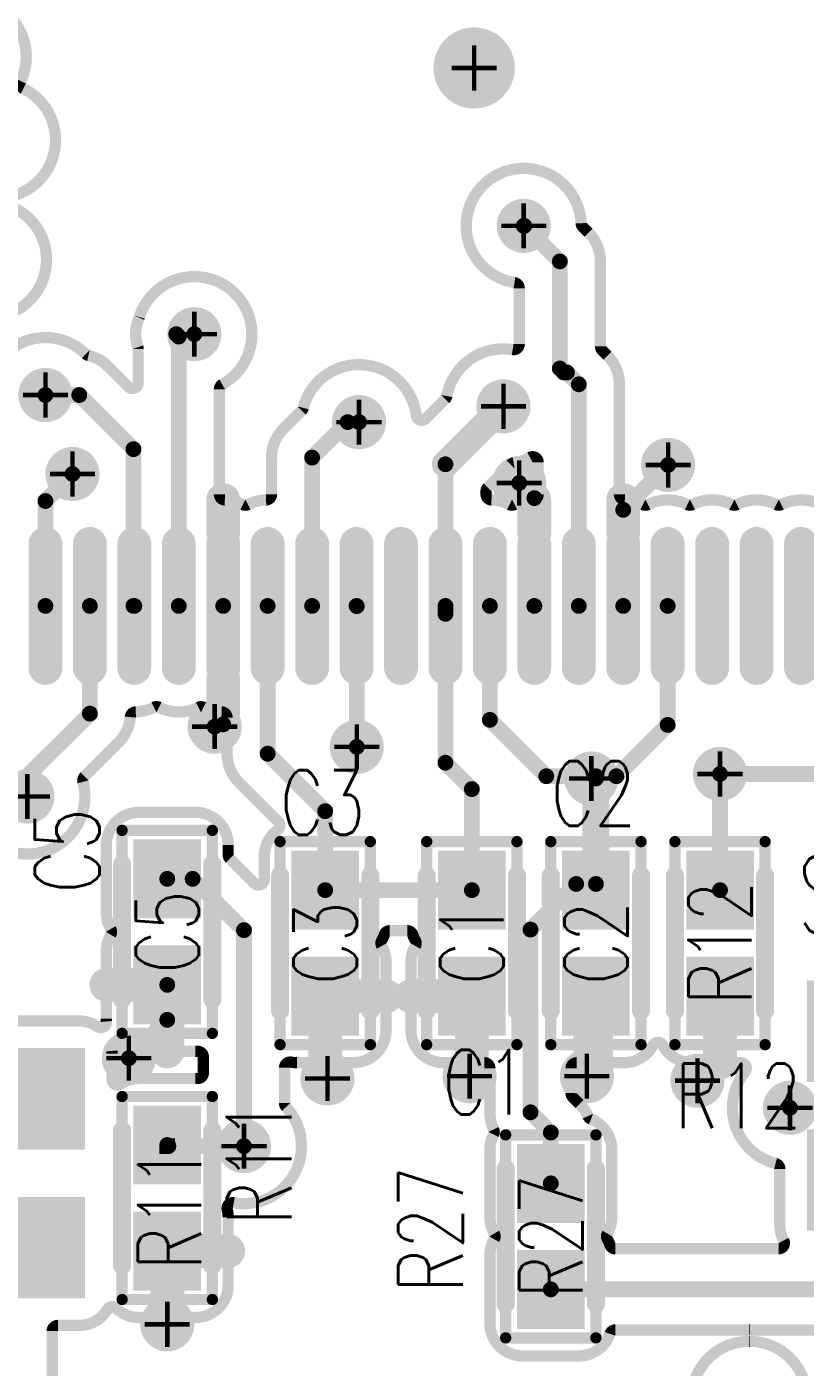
# Model space of a CAD drawing. Extents: x -0.08 to 4.16, y -0.29 to 1.7.
# Drawn here: x 1.577 to 1.922, y 0.274 to 0.868 of the extents above; entities that cross this region are included whole.
import ezdxf
from ezdxf.enums import TextEntityAlignment as Align

# ---------------------------------------------------------------- set-up
doc = ezdxf.new("R2010")
doc.units = 0
doc.header["$MEASUREMENT"] = 0
for name, pattern in [('SIG_0', [2, 1, 1]), ('SIG_1', [2, 1, 1]), ('SIG_11', [2, 1, 1]), ('SIG_2', [2, 1, 1]), ('SIG_21', [2, 1, 1]), ('SIG_22', [2, 1, 1]), ('SIG_23', [2, 1, 1]), ('SIG_90', [2, 1, 1]), ('SIG_95', [2, 1, 1])]:
    doc.linetypes.add(name, pattern=pattern)
doc.layers.get('0').update_dxf_attribs({"linetype": 'CONTINUOUS'})
for name, color, linetype in [('DRIL_NPLTE_THRU_01', 34, 'CONTINUOUS'), ('DRIL_NPLTE_THRU_02', 136, 'CONTINUOUS'), ('DRIL_NPLTE_THRU_03', 136, 'CONTINUOUS'), ('DRIL_NPLTE_THRU_04', 146, 'CONTINUOUS'), ('DRIL_NPLTE_THRU_05', 106, 'CONTINUOUS'), ('DRIL_NPLTE_THRU_06', 253, 'CONTINUOUS'), ('DRIL_PLTE_THRU_01', 34, 'CONTINUOUS'), ('DRIL_PLTE_THRU_02', 136, 'CONTINUOUS'), ('DRIL_PLTE_THRU_03', 136, 'CONTINUOUS'), ('DRIL_PLTE_THRU_04', 146, 'CONTINUOUS'), ('DRIL_PLTE_THRU_05', 106, 'CONTINUOUS'), ('DRIL_PLTE_THRU_06', 253, 'CONTINUOUS'), ('DRIL_SYMBOL', 130, 'CONTINUOUS'), ('PADS_BOT', 255, 'CONTINUOUS'), ('PADS_INNER', 43, 'CONTINUOUS'), ('PADS_TOP', 43, 'CONTINUOUS'), ('PADS_XR_121', 2, 'CONTINUOUS'), ('PADS_XR_123', 2, 'CONTINUOUS'), ('PART_NAME_126', 16, 'CONTINUOUS'), ('PART_NAME_127', 1, 'CONTINUOUS'), ('PART_TOP_2DLINE_126', 16, 'CONTINUOUS'), ('PART_TOP_2DLINE_127', 1, 'CONTINUOUS'), ('POUR_OUTLINE_01', 34, 'CONTINUOUS'), ('POUR_PADTHERM_01', 34, 'CONTINUOUS'), ('POUR_VIATHERM_01', 34, 'CONTINUOUS'), ('POUR_VOID_01', 34, 'CONTINUOUS'), ('TRACE_01', 34, 'CONTINUOUS'), ('VIAPTS', 2, 'CONTINUOUS')]:
    doc.layers.add(name, color=color, linetype=linetype)
doc.styles.add('W0$004', font='simplex', dxfattribs={"width": 0.75})
doc.styles.add('W0$005', font='simplex', dxfattribs={"width": 0.75})

# ---------------------------------------------------------------- blocks, each defined once
blk = doc.blocks.new('POUR_VOID_2034')
at = {"layer": 'POUR_VOID_01', "const_width": 0.005}
blk.add_lwpolyline([(15.95014, 5.7805, -365.175826), (15.94986, 5.7805, 0.013976), (15.95, 5.7805, 0.013976)], format="xyb", close=True, dxfattribs=at)
blk = doc.blocks.new('POUR_OUTLINE_2033')
at = {"layer": 'POUR_OUTLINE_01', "const_width": 0.005}
blk.add_lwpolyline([(16.295, 5.68074), (16.295, 5.70976, 0.198912), (16.29427, 5.71153), (16.26953, 5.73627, 0.198912), (16.26776, 5.737), (16.04475, 5.737, -0.198912), (16.03202, 5.74227), (15.99527, 5.77902, -0.086315), (15.99172, 5.78407, 0.29021), (15.98946, 5.7855), (15.95015, 5.7855, 0.015347), (15.95, 5.7855, 0.015347), (15.94985, 5.7855), (15.89059, 5.7855, 0.320694), (15.88822, 5.78381, -0.320694), (15.8745, 5.774), (15.8495, 5.774, -0.414214), (15.835, 5.7885), (15.835, 5.8185, -0.131651), (15.83694, 5.82575, 0.267944), (15.83694, 5.82825, -0.131651), (15.835, 5.8355), (15.835, 5.8655, -0.12046), (15.83664, 5.87219, 0.232954), (15.83668, 5.8744, -0.109422), (15.835, 5.882), (15.835, 5.9015, 0.414214), (15.8325, 5.904), (15.8145, 5.904, -0.414214), (15.8, 5.9185), (15.8, 5.9485, -0.131651), (15.80194, 5.95575, 0.267944), (15.80194, 5.95825, -0.04857), (15.80078, 5.96081, 0.320694), (15.79841, 5.9625), (15.79059, 5.9625, 0.320694), (15.78822, 5.96081, -0.04857), (15.78706, 5.95825, 0.267944), (15.78706, 5.95575, -0.131651), (15.789, 5.9485), (15.789, 5.9185, -0.414214), (15.7745, 5.904), (15.7495, 5.904, -0.044375), (15.74694, 5.90423, 0.467175), (15.744, 5.90177), (15.744, 5.88607, 0.189554), (15.74467, 5.88437, -0.720851), (15.72148, 5.8419, 0.540822), (15.7186, 5.83886, -0.058588), (15.719, 5.8355), (15.719, 5.8055, -0.414214), (15.7045, 5.791), (15.6795, 5.791, -0.195763), (15.66937, 5.79512, 0.485885), (15.66547, 5.79461, -0.264925), (15.653, 5.7875), (15.6435, 5.7875, 0.414214), (15.641, 5.785), (15.641, 5.74907, 0.189554), (15.64167, 5.74737, -0.430121), (15.63934, 5.71042, 0.701251), (15.64094, 5.706), (16.25625, 5.706, -0.198912), (16.26898, 5.70073), (16.29073, 5.67897, 0.668179)], format="xyb", close=True, dxfattribs=at)
blk.add_blockref('POUR_VOID_2034', (0, 0))
blk = doc.blocks.new('POUR_OUTLINE_2031')
at = {"layer": 'POUR_OUTLINE_01', "const_width": 0.005}
blk.add_lwpolyline([(16.09256, 6.39803, 0.23637), (16.09256, 6.40027, -0.11082), (16.0905, 6.40856, 0.407568), (16.08801, 6.411), (16.071, 6.411, -0.198912), (16.05827, 6.41627), (16.02127, 6.45327, -0.198912), (16.016, 6.466), (16.016, 6.55093, 0.681291), (16.01167, 6.55263, -0.674773), (15.9675, 6.56954, 0.408989), (15.965, 6.572), (15.83235, 6.572, -0.198912), (15.81962, 6.57727), (15.79817, 6.59873, 0.668179), (15.7939, 6.59696), (15.7939, 6.56224, 0.198912), (15.79463, 6.56047), (15.81937, 6.53573, 0.198912), (15.82114, 6.535), (15.94793, 6.535, 0.189554), (15.94963, 6.53567, -2.296198), (15.94963, 6.49833, 0.189554), (15.94793, 6.499), (15.81265, 6.499, -0.198912), (15.79992, 6.50427), (15.76317, 6.54102, -0.198912), (15.7579, 6.55375), (15.7579, 6.63341, 0.668179), (15.75363, 6.63518), (15.75273, 6.63427, -0.198912), (15.74, 6.629), (15.7151, 6.629, -0.079211), (15.7095, 6.62989, 0.789157), (15.70696, 6.62575), (15.71373, 6.61898, -0.198912), (15.719, 6.60625), (15.719, 6.56975, -0.198912), (15.71373, 6.55702), (15.67698, 6.52027, -0.198912), (15.66425, 6.515), (15.61475, 6.515, -0.198912), (15.60202, 6.52027), (15.59403, 6.52827, 0.198912), (15.59226, 6.529), (15.58199, 6.529, 0.404919), (15.57949, 6.52658, -0.108519), (15.57744, 6.51847, 0.23637), (15.57744, 6.51623, -0.236369), (15.57744, 6.49877, 0.23637), (15.57744, 6.49653, -0.236369), (15.57744, 6.47907, 0.23637), (15.57744, 6.47683, -0.236369), (15.57744, 6.45937, 0.23637), (15.57744, 6.45713, -0.107369), (15.57949, 6.44911, 0.403596), (15.58199, 6.4467), (15.65296, 6.4467, 0.198912), (15.65473, 6.44743), (15.67402, 6.46673, -0.198912), (15.68675, 6.472), (15.76193, 6.472, 0.189554), (15.76363, 6.47267, -2.296198), (15.76363, 6.43533, 0.189554), (15.76193, 6.436), (15.74556, 6.436, 0.774585), (15.74435, 6.43131, -1.130064), (15.71463, 6.39033, 0.189554), (15.71293, 6.391), (15.58199, 6.391, 0.403596), (15.57949, 6.38859, -0.107369), (15.57744, 6.38057, 0.23637), (15.57744, 6.37833, -0.106218), (15.57948, 6.3704, 0.402277), (15.58198, 6.368), (15.58493, 6.368, 0.189554), (15.58663, 6.36867, -0.824526), (15.62709, 6.33919, 0.408617), (15.62825, 6.33588, -0.69871), (15.62319, 6.28826, 0.721794), (15.62283, 6.28353, -0.797408), (15.61436, 6.23454, 0.070558), (15.61367, 6.2344, -0.083949), (15.60775, 6.2334), (15.58199, 6.2334, 0.403596), (15.57949, 6.23099, -0.107369), (15.57744, 6.22297, 0.23637), (15.57744, 6.22073, -0.236369), (15.57744, 6.20327, 0.23637), (15.57744, 6.20103, -0.236369), (15.57744, 6.18357, 0.23637), (15.57744, 6.18133, -0.052933), (15.57888, 6.17748, 0.817779), (15.58377, 6.17773, -0.382711), (15.60997, 6.19948, 0.404711), (15.61256, 6.2018, -0.639798), (15.65587, 6.21819, 0.138136), (15.65706, 6.21754, -0.140368), (15.66573, 6.21273), (15.67483, 6.20362, 0.668179), (15.6791, 6.20539), (15.6791, 6.22038, 0.082456), (15.67897, 6.22118, -0.18899), (15.67955, 6.23431, 0.029076), (15.67965, 6.23458, -1.477658), (15.71639, 6.20471, 0.272351), (15.7151, 6.20252), (15.7151, 6.15599, 0.403596), (15.71751, 6.15349, -0.107369), (15.72553, 6.15144, 0.23637), (15.72777, 6.15144, -0.107369), (15.73579, 6.15349, 0.403596), (15.7382, 6.15599), (15.7382, 6.17225, -0.198912), (15.74347, 6.18498), (15.75163, 6.19314, 0.134848), (15.75229, 6.19429, -0.830895), (15.80232, 6.19103, 0.625914), (15.80657, 6.18956), (15.81521, 6.1982, 0.152897), (15.81591, 6.19953, -0.409211), (15.8451, 6.22017, 0.462318), (15.848, 6.22264), (15.848, 6.24736, 0.367686), (15.8459, 6.24983, -2.100106), (15.87547, 6.27616, 0.187144), (15.8762, 6.2745), (15.87873, 6.27198, -0.198912), (15.884, 6.25925), (15.884, 6.22164, 0.198912), (15.88473, 6.21987), (15.88713, 6.21748, -0.198912), (15.8924, 6.20475), (15.8924, 6.15599, 0.403596), (15.89481, 6.15349, -0.107369), (15.90283, 6.15144, 0.23637), (15.90507, 6.15144, -0.236369), (15.92253, 6.15144, 0.23637), (15.92477, 6.15144, -0.236369), (15.94223, 6.15144, 0.23637), (15.94447, 6.15144, -0.236369), (15.96193, 6.15144, 0.23637), (15.96417, 6.15144, -0.236369), (15.98163, 6.15144, 0.23637), (15.98387, 6.15144, -0.156122), (15.99562, 6.15327, 0.27522), (15.99799, 6.15422, -0.033416), (15.99957, 6.15603), (16.01027, 6.16673, -0.198912), (16.023, 6.172), (16.08808, 6.172, 0.389105), (16.09057, 6.17428, -0.094716), (16.09256, 6.18133, 0.23637), (16.09256, 6.18357, -0.236369), (16.09256, 6.20103, 0.23637), (16.09256, 6.20327, -0.236369), (16.09256, 6.22073, 0.23637), (16.09256, 6.22297, -0.236369), (16.09256, 6.24043, 0.23637), (16.09256, 6.24267, -0.236369), (16.09256, 6.26013, 0.23637), (16.09256, 6.26237, -0.236369), (16.09256, 6.27983, 0.23637), (16.09256, 6.28207, -0.236369), (16.09256, 6.29953, 0.23637), (16.09256, 6.30177, -0.236369), (16.09256, 6.31923, 0.23637), (16.09256, 6.32147, -0.236369), (16.09256, 6.33893, 0.23637), (16.09256, 6.34117, -0.236369), (16.09256, 6.35863, 0.23637), (16.09256, 6.36087, -0.236369), (16.09256, 6.37833, 0.23637), (16.09256, 6.38057, -0.236369)], format="xyb", close=True, dxfattribs=at)
blk = doc.blocks.new('POUR_OUTLINE_2030')
at = {"layer": 'POUR_OUTLINE_01', "const_width": 0.005}
blk.add_lwpolyline([(15.963, 5.8215, 0.566184), (15.96521, 5.82518, -0.1231), (15.9635, 5.832), (15.9635, 5.85689, 0.341997), (15.96162, 5.85931, -0.544106), (15.94809, 5.89994, 0.629011), (15.94614, 5.904), (15.9245, 5.904, -0.276978), (15.91171, 5.91168, 0.599987), (15.90729, 5.91168, -0.276978), (15.8945, 5.904), (15.8735, 5.904, 0.414214), (15.871, 5.9015), (15.871, 5.89049, 0.198912), (15.87173, 5.88872), (15.87473, 5.88573, -0.092211), (15.87845, 5.8803, 0.196848), (15.87982, 5.87899, -0.30798), (15.889, 5.8655), (15.889, 5.8355, -0.131651), (15.88706, 5.82825, 0.267944), (15.88706, 5.82575, -0.04857), (15.88822, 5.82319, 0.320694), (15.89059, 5.8215)], format="xyb", close=True, dxfattribs=at)
blk = doc.blocks.new('POUR_OUTLINE_2028')
at = {"layer": 'POUR_OUTLINE_01', "const_width": 0.005}
blk.add_lwpolyline([(15.74085, 6.00714, 0.457786), (15.74113, 6.01091), (15.72377, 6.02827, -0.198912), (15.7185, 6.041), (15.7185, 6.05701, 0.403596), (15.71609, 6.05951, -0.107369), (15.70807, 6.06156, 0.23637), (15.70583, 6.06156, -0.236369), (15.68837, 6.06156, 0.23637), (15.68613, 6.06156, -0.108218), (15.67804, 6.05951, 0.380084), (15.67564, 6.05722, -0.176939), (15.67043, 6.04602), (15.65531, 6.0309, 0.266833), (15.65466, 6.0285, -0.697178), (15.61546, 6.00105, 0.152896), (15.61403, 6.0015), (15.60887, 6.0015, 0.230204), (15.6069, 6.00054, -0.230202), (15.5955, 5.995), (15.5655, 5.995, -0.131651), (15.55825, 5.99694, 0.267944), (15.55575, 5.99694, -0.131651), (15.5485, 5.995), (15.5185, 5.995, -0.414214), (15.504, 6.0095), (15.504, 6.0345, -0.106492), (15.50529, 6.04047, 0.544735), (15.50301, 6.044), (15.48707, 6.044, 0.189554), (15.48537, 6.04333, -0.421415), (15.44891, 6.04509, 0.780297), (15.44461, 6.04286, -0.05848), (15.445, 6.0395), (15.445, 6.0145, -0.414214), (15.4305, 6), (15.4005, 6, -0.012625), (15.39977, 6.00002, 0.713988), (15.39801, 5.99563, -0.018383), (15.39898, 5.99473), (15.43573, 5.95798, -0.198912), (15.441, 5.94525), (15.441, 5.925, 0.414214), (15.4435, 5.9225), (15.453, 5.9225, -0.405621), (15.46749, 5.90843, 0.405619), (15.46999, 5.906), (15.57601, 5.906, 0.405619), (15.57851, 5.90843, -0.405621), (15.593, 5.9225), (15.653, 5.9225, -0.150445), (15.66116, 5.91999, 0.631523), (15.66505, 5.92227, -0.021253), (15.665, 5.9235), (15.665, 5.9535, -0.131651), (15.66694, 5.96075, 0.267944), (15.66694, 5.96325, -0.131651), (15.665, 5.9705), (15.665, 6.0005, -0.414214), (15.6795, 6.015), (15.7045, 6.015, -0.414214), (15.719, 6.0005), (15.719, 5.99624, 0.198912), (15.71973, 5.99447), (15.73073, 5.98347, 0.668179), (15.735, 5.98524), (15.735, 5.9955, -0.23727)], format="xyb", close=True, dxfattribs=at)
blk = doc.blocks.new('POUR_OUTLINE_2027')
at = {"layer": 'POUR_OUTLINE_01', "const_width": 0.005}
blk.add_lwpolyline([(15.8564, 6.15599), (15.8564, 6.17015, 0.562508), (15.85275, 6.17237, -0.07521), (15.84553, 6.16991, 0.152897), (15.8442, 6.16921), (15.83403, 6.15904, 0.198912), (15.8333, 6.15727), (15.8333, 6.15599, 0.403596), (15.83571, 6.15349, -0.107369), (15.84373, 6.15144, 0.23637), (15.84597, 6.15144, -0.107369), (15.85399, 6.15349, 0.403596)], format="xyb", close=True, dxfattribs=at)
blk = doc.blocks.new('POUR_OUTLINE_2025')
at = {"layer": 'POUR_OUTLINE_01', "const_width": 0.005}
blk.add_lwpolyline([(15.708, 5.89947), (15.708, 5.90653, 0.431557), (15.70535, 5.90902, -0.014712), (15.7045, 5.909), (15.6795, 5.909, -0.150445), (15.67134, 5.91151, 0.631523), (15.66745, 5.90923, -0.021253), (15.6675, 5.908), (15.6675, 5.8966, 0.6007), (15.6714, 5.89453, -0.149331), (15.6795, 5.897), (15.7045, 5.897, -0.014712), (15.70535, 5.89698, 0.431557)], format="xyb", close=True, dxfattribs=at)
blk = doc.blocks.new('POUR_PADTHERM_2340')
at = {"layer": 'POUR_PADTHERM_01', "const_width": 0.0075}
blk.add_lwpolyline([(15.69575, 5.909), (15.69575, 5.9235, 1), (15.68825, 5.9235), (15.68825, 5.909, 1), (15.69575, 5.909)], format="xyb", dxfattribs=at)
blk = doc.blocks.new('POUR_VIATHERM_2342')
at = {"layer": 'POUR_VIATHERM_01'}
for points in [[(15.686, 5.906), (15.686, 5.906)], [(15.675, 5.895), (15.675, 5.895)]]:
    blk.add_lwpolyline(points, dxfattribs=at)
blk = doc.blocks.new('POUR_VIATHERM_2329')
at = {"layer": 'POUR_VIATHERM_01'}
for points in [[(15.848, 6.172), (15.848, 6.172)], [(15.837, 6.161), (15.837, 6.161)], [(15.848, 6.15), (15.848, 6.15)]]:
    blk.add_lwpolyline(points, dxfattribs=at)
blk = doc.blocks.new('POUR_PADTHERM_2338')
at = {"layer": 'POUR_PADTHERM_01', "const_width": 0.0075}
blk.add_lwpolyline([(15.85095, 6.1535), (15.85095, 6.139, 1), (15.85845, 6.139), (15.85845, 6.1535, 1), (15.85095, 6.1535)], format="xyb", dxfattribs=at)
blk = doc.blocks.new('POUR_VIATHERM_2335')
at = {"layer": 'POUR_VIATHERM_01'}
for points in [[(15.702, 6.053), (15.702, 6.053)], [(15.713, 6.042), (15.713, 6.042)]]:
    blk.add_lwpolyline(points, dxfattribs=at)
blk = doc.blocks.new('POUR_PADTHERM_2336')
at = {"layer": 'POUR_PADTHERM_01', "const_width": 0.0075}
blk.add_lwpolyline([(15.72055, 6.0595), (15.72055, 6.074, 1), (15.71305, 6.074), (15.71305, 6.0595, 1), (15.72055, 6.0595)], format="xyb", dxfattribs=at)
blk = doc.blocks.new('POUR_PADTHERM_2339')
at = {"layer": 'POUR_PADTHERM_01', "const_width": 0.0075}
blk.add_lwpolyline([(15.665, 5.93475), (15.6795, 5.93475, 1), (15.6795, 5.94225), (15.665, 5.94225, 1), (15.665, 5.93475)], format="xyb", dxfattribs=at)
blk = doc.blocks.new('POUR_VIATHERM_2331')
at = {"layer": 'POUR_VIATHERM_01'}
for points in [[(15.889, 5.898), (15.889, 5.898)], [(15.878, 5.887), (15.878, 5.887)]]:
    blk.add_lwpolyline(points, dxfattribs=at)
blk = doc.blocks.new('POUR_PADTHERM_2332')
at = {"layer": 'POUR_PADTHERM_01', "const_width": 0.0075}
blk.add_lwpolyline([(15.88575, 5.904), (15.88575, 5.9185, 1), (15.87825, 5.9185), (15.87825, 5.904, 1), (15.88575, 5.904)], format="xyb", dxfattribs=at)
blk = doc.blocks.new('POUR_VIATHERM_2333')
at = {"layer": 'POUR_VIATHERM_01'}
for points in [[(15.916, 5.896), (15.916, 5.896)], [(15.938, 5.896), (15.938, 5.896)], [(15.927, 5.885), (15.927, 5.885)]]:
    blk.add_lwpolyline(points, dxfattribs=at)
blk = doc.blocks.new('POUR_PADTHERM_2334')
at = {"layer": 'POUR_PADTHERM_01', "const_width": 0.0075}
blk.add_lwpolyline([(15.94075, 5.904), (15.94075, 5.9185, 1), (15.93325, 5.9185), (15.93325, 5.904, 1), (15.94075, 5.904)], format="xyb", dxfattribs=at)
blk = doc.blocks.new('POUR_VIATHERM_2263')
at = {"layer": 'POUR_VIATHERM_01'}
for points in [[(15.828, 6.363), (15.828, 6.363)], [(15.81, 6.345), (15.81, 6.345)], [(15.846, 6.345), (15.846, 6.345)], [(15.828, 6.327), (15.828, 6.327)]]:
    blk.add_lwpolyline(points, dxfattribs=at)
blk = doc.blocks.new('POUR_VIATHERM_2327')
at = {"layer": 'POUR_VIATHERM_01'}
for points in [[(15.914, 6.18), (15.914, 6.18)], [(15.903, 6.169), (15.903, 6.169)], [(15.925, 6.169), (15.925, 6.169)], [(15.914, 6.158), (15.914, 6.158)]]:
    blk.add_lwpolyline(points, dxfattribs=at)
blk = doc.blocks.new('POUR_PADTHERM_2328')
at = {"layer": 'POUR_PADTHERM_01', "const_width": 0.0075}
blk.add_lwpolyline([(15.89035, 6.1535), (15.89035, 6.139, 1), (15.89785, 6.139), (15.89785, 6.1535, 1), (15.89035, 6.1535)], format="xyb", dxfattribs=at)
blk = doc.blocks.new('POUR_PADTHERM_2337')
at = {"layer": 'POUR_PADTHERM_01', "const_width": 0.0075}
blk.add_lwpolyline([(15.71305, 6.1535), (15.71305, 6.139, 1), (15.72055, 6.139), (15.72055, 6.1535, 1), (15.71305, 6.1535)], format="xyb", dxfattribs=at)
blk = doc.blocks.new('POUR_VIATHERM_2330')
at = {"layer": 'POUR_VIATHERM_01'}
for points in [[(15.815, 5.898), (15.815, 5.898)], [(15.837, 5.898), (15.837, 5.898)], [(15.826, 5.887), (15.826, 5.887)]]:
    blk.add_lwpolyline(points, dxfattribs=at)
blk = doc.blocks.new('POUR_VIATHERM_2343')
at = {"layer": 'POUR_VIATHERM_01'}
for points in [[(15.681, 5.788), (15.681, 5.788)], [(15.703, 5.788), (15.703, 5.788)], [(15.692, 5.777), (15.692, 5.777)]]:
    blk.add_lwpolyline(points, dxfattribs=at)
blk = doc.blocks.new('POUR_PADTHERM_2344')
at = {"layer": 'POUR_PADTHERM_01', "const_width": 0.0075}
for points in [[(15.719, 5.82425), (15.7045, 5.82425, 1), (15.7045, 5.81675), (15.719, 5.81675, 1), (15.719, 5.82425)], [(15.69575, 5.791), (15.69575, 5.8055, 1), (15.68825, 5.8055), (15.68825, 5.791, 1), (15.69575, 5.791)]]:
    blk.add_lwpolyline(points, format="xyb", dxfattribs=at)
blk = doc.blocks.new('POUR_VIATHERM_2383')
at = {"layer": 'POUR_VIATHERM_01'}
for points in [[(15.752, 5.897), (15.752, 5.897)], [(15.774, 5.897), (15.774, 5.897)], [(15.763, 5.886), (15.763, 5.886)]]:
    blk.add_lwpolyline(points, dxfattribs=at)
blk = doc.blocks.new('POUR_PADTHERM_2384')
at = {"layer": 'POUR_PADTHERM_01', "const_width": 0.0075}
for points in [[(15.789, 5.93725), (15.7745, 5.93725, 1), (15.7745, 5.92975), (15.789, 5.92975, 1), (15.789, 5.93725)], [(15.76575, 5.904), (15.76575, 5.9185, 1), (15.75825, 5.9185), (15.75825, 5.904, 1), (15.76575, 5.904)]]:
    blk.add_lwpolyline(points, format="xyb", dxfattribs=at)
blk = doc.blocks.new('POUR_PADTHERM_2401')
at = {"layer": 'POUR_PADTHERM_01', "const_width": 0.0075}
for points in [[(15.8, 5.92975), (15.8145, 5.92975, 1), (15.8145, 5.93725), (15.8, 5.93725, 1), (15.8, 5.92975)], [(15.83075, 5.904), (15.83075, 5.9185, 1), (15.82325, 5.9185), (15.82325, 5.904, 1), (15.83075, 5.904)]]:
    blk.add_lwpolyline(points, format="xyb", dxfattribs=at)
blk = doc.blocks.new('POUR_HEADER_1')
for name in ['POUR_OUTLINE_2031', 'POUR_VIATHERM_2263', 'POUR_VIATHERM_2327', 'POUR_OUTLINE_2027', 'POUR_VIATHERM_2329', 'POUR_PADTHERM_2337', 'POUR_PADTHERM_2338', 'POUR_PADTHERM_2328', 'POUR_PADTHERM_2336', 'POUR_OUTLINE_2028', 'POUR_VIATHERM_2335', 'POUR_OUTLINE_2033', 'POUR_PADTHERM_2339', 'POUR_PADTHERM_2384', 'POUR_PADTHERM_2401', 'POUR_PADTHERM_2340', 'POUR_PADTHERM_2332', 'POUR_PADTHERM_2334', 'POUR_OUTLINE_2025', 'POUR_OUTLINE_2030', 'POUR_VIATHERM_2342', 'POUR_VIATHERM_2383', 'POUR_VIATHERM_2330', 'POUR_VIATHERM_2331', 'POUR_VIATHERM_2333', 'POUR_PADTHERM_2344', 'POUR_VIATHERM_2343']:
    blk.add_blockref(name, (-17.378, -6.845))
blk = doc.blocks.new('SMOOTH_0$008')
at = {"const_width": 0.004}
blk.add_lwpolyline([(-0.002, 0, 1), (0.002, 0, 1)], format="xyb", close=True, dxfattribs=at)
blk = doc.blocks.new('SMOOTH_0$005')
at = {"const_width": 0.0025}
blk.add_lwpolyline([(-0.00125, 0, 1), (0.00125, 0, 1)], format="xyb", close=True, dxfattribs=at)
blk = doc.blocks.new('PART_BODY_TOP_66')
at = {"layer": 'PART_TOP_2DLINE_126', "const_width": 0.008}
for points in [[(-0.03, 0.02), (0.03, 0.02)], [(-0.03, -0.02), (0.03, -0.02)]]:
    blk.add_lwpolyline(points, dxfattribs=at)
at = {"layer": 'PART_TOP_2DLINE_127', "const_width": 0.005}
for points in [[(-0.045, 0.02), (0.045, 0.02)], [(-0.045, 0.02), (-0.045, -0.02)], [(0.045, 0.02), (0.045, -0.02)], [(-0.045, -0.02), (0.045, -0.02)]]:
    blk.add_lwpolyline(points, dxfattribs=at)
at = {"layer": 'PART_TOP_2DLINE_126'}
for p in [(-0.03, 0.02), (0.03, 0.02), (-0.03, -0.02), (0.03, -0.02)]:
    blk.add_blockref('SMOOTH_0$008', p, dxfattribs=at)
at = {"layer": 'PART_TOP_2DLINE_127'}
for p in [(-0.045, 0.02), (-0.045, 0.02), (0.045, 0.02), (0.045, 0.02), (-0.045, -0.02), (-0.045, -0.02), (0.045, -0.02), (0.045, -0.02)]:
    blk.add_blockref('SMOOTH_0$005', p, dxfattribs=at)
blk = doc.blocks.new('DRIL_HOLE_0')
blk.add_lwpolyline([(0, 0, 1), (0, 0, 1)], format="xyb", close=True)
blk = doc.blocks.new('PAD_0')
blk.add_lwpolyline([(0, 0), (0, 0)])
blk = doc.blocks.new('PAD_16')
at = {"const_width": 0.03}
blk.add_lwpolyline([(-0.0175, 0), (0.0175, 0)], dxfattribs=at)
blk = doc.blocks.new('PAD_17')
at = {"const_width": 0.025}
blk.add_lwpolyline([(-0.015, 0), (0.015, 0)], dxfattribs=at)
blk = doc.blocks.new('STK_TOP_68')
at = {"layer": 'DRIL_NPLTE_THRU_01'}
blk.add_blockref('DRIL_HOLE_0', (0, 0), dxfattribs=at)
at = {"layer": 'DRIL_NPLTE_THRU_02'}
blk.add_blockref('DRIL_HOLE_0', (0, 0), dxfattribs=at)
at = {"layer": 'DRIL_NPLTE_THRU_03'}
blk.add_blockref('DRIL_HOLE_0', (0, 0), dxfattribs=at)
at = {"layer": 'DRIL_NPLTE_THRU_04'}
blk.add_blockref('DRIL_HOLE_0', (0, 0), dxfattribs=at)
at = {"layer": 'DRIL_NPLTE_THRU_05'}
blk.add_blockref('DRIL_HOLE_0', (0, 0), dxfattribs=at)
at = {"layer": 'DRIL_NPLTE_THRU_06'}
blk.add_blockref('DRIL_HOLE_0', (0, 0), dxfattribs=at)
at = {"layer": 'PADS_BOT'}
blk.add_blockref('PAD_0', (0, 0), dxfattribs=at)
at = {"layer": 'PADS_INNER'}
blk.add_blockref('PAD_0', (0, 0), dxfattribs=at)
at = {"layer": 'PADS_TOP'}
blk.add_blockref('PAD_17', (0, 0), dxfattribs=at)
at = {"layer": 'PADS_XR_121'}
blk.add_blockref('PAD_16', (0, 0), dxfattribs=at)
at = {"layer": 'PADS_XR_123'}
blk.add_blockref('PAD_17', (0, 0), dxfattribs=at)
blk = doc.blocks.new('SYM_TOP_16')
for name, p in [('PART_BODY_TOP_66', (0, 0)), ('STK_TOP_68', (-0.0235, 0)), ('STK_TOP_68', (0.0235, 0))]:
    blk.add_blockref(name, p)
blk = doc.blocks.new('PART_TOP_3')
blk.add_blockref('SYM_TOP_16', (0, 0))
at = {"layer": 'PART_NAME_126', "style": 'W0$005', "width": 0.75}
blk.add_text('C1', height=0.02863, rotation=90, dxfattribs=at).set_placement((0.076, -0.013))
at = {"layer": 'PART_NAME_127', "style": 'W0$004', "width": 0.75}
blk.add_text('C1', height=0.028, rotation=180, dxfattribs=at).set_placement((0, 0), align=Align.MIDDLE_CENTER)
blk = doc.blocks.new('PART_TOP_14')
blk.add_blockref('SYM_TOP_16', (0, 0))
at = {"layer": 'PART_NAME_126', "style": 'W0$005', "width": 0.75}
blk.add_text('C2', height=0.02863, rotation=90, dxfattribs=at).set_placement((-0.052, -0.02))
at = {"layer": 'PART_NAME_127', "style": 'W0$004', "width": 0.75}
blk.add_text('C2', height=0.028, rotation=180, dxfattribs=at).set_placement((0, 0), align=Align.MIDDLE_CENTER)
blk = doc.blocks.new('PART_TOP_25')
blk.add_blockref('SYM_TOP_16', (0, 0))
at = {"layer": 'PART_NAME_126', "style": 'W0$005', "width": 0.75}
blk.add_text('C3', height=0.02863, rotation=90, dxfattribs=at).set_placement((-0.048, -0.02))
at = {"layer": 'PART_NAME_127', "style": 'W0$004', "width": 0.75}
blk.add_text('C3', height=0.028, rotation=180, dxfattribs=at).set_placement((0, 0), align=Align.MIDDLE_CENTER)
blk = doc.blocks.new('PART_TOP_31')
blk.add_blockref('SYM_TOP_16', (0, 0))
at = {"layer": 'PART_NAME_126', "style": 'W0$005', "width": 0.75}
blk.add_text('C5', height=0.02863, dxfattribs=at).set_placement((0.017, 0.03))
at = {"layer": 'PART_NAME_127', "style": 'W0$004', "width": 0.75}
blk.add_text('C5', height=0.028, dxfattribs=at).set_placement((0, 0), align=Align.MIDDLE_CENTER)
blk = doc.blocks.new('PART_BODY_TOP_76')
at = {"layer": 'PART_TOP_2DLINE_126', "const_width": 0.008}
for points in [[(-0.03, 0.02), (0.03, 0.02)], [(-0.03, -0.02), (0.03, -0.02)]]:
    blk.add_lwpolyline(points, dxfattribs=at)
at = {"layer": 'PART_TOP_2DLINE_127', "const_width": 0.005}
for points in [[(-0.045, 0.02), (0.045, 0.02)], [(-0.045, 0.02), (-0.045, -0.02)], [(0.045, 0.02), (0.045, -0.02)], [(-0.045, -0.02), (0.045, -0.02)]]:
    blk.add_lwpolyline(points, dxfattribs=at)
at = {"layer": 'PART_TOP_2DLINE_126'}
for p in [(-0.03, 0.02), (0.03, 0.02), (-0.03, -0.02), (0.03, -0.02)]:
    blk.add_blockref('SMOOTH_0$008', p, dxfattribs=at)
at = {"layer": 'PART_TOP_2DLINE_127'}
for p in [(-0.045, 0.02), (-0.045, 0.02), (0.045, 0.02), (0.045, 0.02), (-0.045, -0.02), (-0.045, -0.02), (0.045, -0.02), (0.045, -0.02)]:
    blk.add_blockref('SMOOTH_0$005', p, dxfattribs=at)
blk = doc.blocks.new('SYM_TOP_26')
for name, p in [('PART_BODY_TOP_76', (0, 0)), ('STK_TOP_68', (-0.0235, 0)), ('STK_TOP_68', (0.0235, 0))]:
    blk.add_blockref(name, p)
blk = doc.blocks.new('PART_TOP_53')
blk.add_blockref('SYM_TOP_26', (0, 0))
at = {"layer": 'PART_NAME_126', "style": 'W0$005', "width": 0.75}
blk.add_text('R11', height=0.02863, rotation=180, dxfattribs=at).set_placement((0.012, 0.055))
at = {"layer": 'PART_NAME_127', "style": 'W0$005', "width": 0.75}
blk.add_text('R11', height=0.028, rotation=180, dxfattribs=at).set_placement((0.0045, 0.001), align=Align.MIDDLE_CENTER)
blk = doc.blocks.new('PART_TOP_54')
blk.add_blockref('SYM_TOP_26', (0, 0))
at = {"layer": 'PART_NAME_126', "style": 'W0$005', "width": 0.75}
blk.add_text('R12', height=0.02863, rotation=270, dxfattribs=at).set_placement((-0.082, 0.02))
at = {"layer": 'PART_NAME_127', "style": 'W0$005', "width": 0.75}
blk.add_text('R12', height=0.028, dxfattribs=at).set_placement((0, 0), align=Align.MIDDLE_CENTER)
blk = doc.blocks.new('PART_TOP_64')
blk.add_blockref('SYM_TOP_26', (0, 0))
at = {"layer": 'PART_NAME_126', "style": 'W0$005', "width": 0.75}
blk.add_text('R27', height=0.02863, rotation=180, dxfattribs=at).set_placement((0.025, -0.039))
at = {"layer": 'PART_NAME_127', "style": 'W0$005', "width": 0.75}
blk.add_text('R27', height=0.028, rotation=180, dxfattribs=at).set_placement((0, 0), align=Align.MIDDLE_CENTER)
blk = doc.blocks.new('PAD_5')
blk.add_lwpolyline([(0, 0, 1), (0, 0, 1)], format="xyb", close=True)
blk = doc.blocks.new('PAD_45')
at = {"const_width": 0.0075}
blk.add_lwpolyline([(-0.0275, -0.00375), (0.0275, -0.00375, 1), (0.0275, 0.00375), (-0.0275, 0.00375, 1)], format="xyb", close=True, dxfattribs=at)
blk = doc.blocks.new('PAD_46')
at = {"const_width": 0.005}
blk.add_lwpolyline([(-0.0275, -0.0025), (0.0275, -0.0025, 1), (0.0275, 0.0025), (-0.0275, 0.0025, 1)], format="xyb", close=True, dxfattribs=at)
blk = doc.blocks.new('STK_TOP_226')
at = {"layer": 'DRIL_PLTE_THRU_01'}
blk.add_blockref('DRIL_HOLE_0', (0, 0), dxfattribs=at)
at = {"layer": 'DRIL_PLTE_THRU_02'}
blk.add_blockref('DRIL_HOLE_0', (0, 0), dxfattribs=at)
at = {"layer": 'DRIL_PLTE_THRU_03'}
blk.add_blockref('DRIL_HOLE_0', (0, 0), dxfattribs=at)
at = {"layer": 'DRIL_PLTE_THRU_04'}
blk.add_blockref('DRIL_HOLE_0', (0, 0), dxfattribs=at)
at = {"layer": 'DRIL_PLTE_THRU_05'}
blk.add_blockref('DRIL_HOLE_0', (0, 0), dxfattribs=at)
at = {"layer": 'DRIL_PLTE_THRU_06'}
blk.add_blockref('DRIL_HOLE_0', (0, 0), dxfattribs=at)
at = {"layer": 'PADS_BOT'}
blk.add_blockref('PAD_5', (0, 0), dxfattribs=at)
at = {"layer": 'PADS_INNER'}
blk.add_blockref('PAD_5', (0, 0), dxfattribs=at)
at = {"layer": 'PADS_TOP', "rotation": 90}
blk.add_blockref('PAD_46', (0, 0), dxfattribs=at)
at = {"layer": 'PADS_XR_121', "rotation": 90}
blk.add_blockref('PAD_45', (0, 0), dxfattribs=at)
at = {"layer": 'PADS_XR_123', "rotation": 90}
blk.add_blockref('PAD_46', (0, 0), dxfattribs=at)
blk = doc.blocks.new('SYM_TOP_29')
for p in [(-0.1379, 0.3025), (-0.1182, 0.3025), (-0.0985, 0.3025), (-0.0788, 0.3025), (-0.0591, 0.3025), (-0.0394, 0.3025), (-0.0197, 0.3025), (0, 0.3025), (0.0197, 0.3025), (0.0394, 0.3025), (0.0591, 0.3025), (0.0788, 0.3025), (0.0985, 0.3025), (0.1182, 0.3025), (0.1379, 0.3025), (0.1576, 0.3025), (0.1773, 0.3025), (0.197, 0.3025)]:
    blk.add_blockref('STK_TOP_226', p)
blk = doc.blocks.new('PART_TOP_89')
blk.add_blockref('SYM_TOP_29', (0, 0))
blk = doc.blocks.new('PART_BODY_TOP_122')
at = {"layer": 'PART_TOP_2DLINE_126', "const_width": 0.005}
for points in [[(-0.0895, 0.0605), (0.09, 0.0605)], [(-0.0895, -0.06), (0.091, -0.06)]]:
    blk.add_lwpolyline(points, dxfattribs=at)
at = {"layer": 'PART_TOP_2DLINE_127', "const_width": 0.005}
for points in [[(-0.0895, 0.0605), (0.09, 0.0605)], [(-0.0895, -0.06), (0.091, -0.06)]]:
    blk.add_lwpolyline(points, dxfattribs=at)
at = {"layer": 'PART_TOP_2DLINE_126'}
for p in [(-0.0895, 0.0605), (0.09, 0.0605), (-0.0895, -0.06), (0.091, -0.06)]:
    blk.add_blockref('SMOOTH_0$005', p, dxfattribs=at)
at = {"layer": 'PART_TOP_2DLINE_127'}
for p in [(-0.0895, 0.0605), (0.09, 0.0605), (-0.0895, -0.06), (0.091, -0.06)]:
    blk.add_blockref('SMOOTH_0$005', p, dxfattribs=at)
blk = doc.blocks.new('PAD_64')
at = {"const_width": 0.045}
blk.add_lwpolyline([(-0.0325, 0), (0.0325, 0)], dxfattribs=at)
blk = doc.blocks.new('PAD_65')
at = {"const_width": 0.04}
blk.add_lwpolyline([(-0.03, 0), (0.03, 0)], dxfattribs=at)
blk = doc.blocks.new('STK_TOP_215')
at = {"layer": 'DRIL_PLTE_THRU_01'}
blk.add_blockref('DRIL_HOLE_0', (0, 0), dxfattribs=at)
at = {"layer": 'DRIL_PLTE_THRU_02'}
blk.add_blockref('DRIL_HOLE_0', (0, 0), dxfattribs=at)
at = {"layer": 'DRIL_PLTE_THRU_03'}
blk.add_blockref('DRIL_HOLE_0', (0, 0), dxfattribs=at)
at = {"layer": 'DRIL_PLTE_THRU_04'}
blk.add_blockref('DRIL_HOLE_0', (0, 0), dxfattribs=at)
at = {"layer": 'DRIL_PLTE_THRU_05'}
blk.add_blockref('DRIL_HOLE_0', (0, 0), dxfattribs=at)
at = {"layer": 'DRIL_PLTE_THRU_06'}
blk.add_blockref('DRIL_HOLE_0', (0, 0), dxfattribs=at)
at = {"layer": 'PADS_BOT'}
blk.add_blockref('PAD_5', (0, 0), dxfattribs=at)
at = {"layer": 'PADS_INNER'}
blk.add_blockref('PAD_5', (0, 0), dxfattribs=at)
at = {"layer": 'PADS_TOP'}
blk.add_blockref('PAD_65', (0, 0), dxfattribs=at)
at = {"layer": 'PADS_XR_121'}
blk.add_blockref('PAD_64', (0, 0), dxfattribs=at)
at = {"layer": 'PADS_XR_123'}
blk.add_blockref('PAD_65', (0, 0), dxfattribs=at)
blk = doc.blocks.new('SYM_TOP_39')
for name, p in [('PART_BODY_TOP_122', (0, 0)), ('STK_TOP_215', (-0.1, 0.033)), ('STK_TOP_215', (0.1, 0.033)), ('STK_TOP_215', (-0.1, -0.033)), ('STK_TOP_215', (0.1, -0.033))]:
    blk.add_blockref(name, p)
blk = doc.blocks.new('PART_TOP_120')
blk.add_blockref('SYM_TOP_39', (0, 0))
at = {"layer": 'PART_NAME_126', "style": 'W0$005', "width": 0.75}
blk.add_text('SW2', height=0.035, dxfattribs=at).set_placement((-0.031, -0.108))
at = {"layer": 'PART_NAME_127', "style": 'W0$005', "width": 0.75}
blk.add_text('SW2', height=0.035, dxfattribs=at).set_placement((-0.027, -0.026))
blk = doc.blocks.new('PART_TOP_121')
blk.add_blockref('SYM_TOP_39', (0, 0))
at = {"layer": 'PART_NAME_126', "style": 'W0$005', "width": 0.75}
blk.add_text('SW3', height=0.035, dxfattribs=at).set_placement((-0.137, 0.076))
at = {"layer": 'PART_NAME_127', "style": 'W0$005', "width": 0.75}
blk.add_text('SW3', height=0.035, dxfattribs=at).set_placement((-0.049, -0.024))
blk = doc.blocks.new('SMOOTH_0$007')
at = {"const_width": 0.0035}
blk.add_lwpolyline([(-0.00175, 0, 1), (0.00175, 0, 1)], format="xyb", close=True, dxfattribs=at)
blk = doc.blocks.new('SMOOTH_0$012')
at = {"const_width": 0.006}
blk.add_lwpolyline([(-0.003, 0, 1), (0.003, 0, 1)], format="xyb", close=True, dxfattribs=at)
blk = doc.blocks.new('DRIL_SYMBOL_0$008')
at = {"layer": 'DRIL_SYMBOL', "const_width": 0.002}
for points in [[(0, -0.01), (0, 0.01)], [(-0.01, 0), (0.01, 0)]]:
    blk.add_lwpolyline(points, dxfattribs=at)
blk = doc.blocks.new('DRIL_HOLE_0$008')
at = {"const_width": 0.004}
blk.add_lwpolyline([(-0.002, 0, 1), (0.002, 0, 1)], format="xyb", close=True, dxfattribs=at)
blk.add_blockref('DRIL_SYMBOL_0$008', (0, 0))
blk = doc.blocks.new('PAD_79')
at = {"const_width": 0.012}
blk.add_lwpolyline([(0, -0.006, 1), (0, 0.006, 1)], format="xyb", close=True, dxfattribs=at)
blk = doc.blocks.new('PAD_80')
at = {"const_width": 0.011}
blk.add_lwpolyline([(0, -0.0055, 1), (0, 0.0055, 1)], format="xyb", close=True, dxfattribs=at)
blk = doc.blocks.new('STK_TOP_129')
at = {"layer": 'DRIL_PLTE_THRU_01'}
blk.add_blockref('DRIL_HOLE_0$008', (0, 0), dxfattribs=at)
at = {"layer": 'DRIL_PLTE_THRU_02'}
blk.add_blockref('DRIL_HOLE_0$008', (0, 0), dxfattribs=at)
at = {"layer": 'DRIL_PLTE_THRU_03'}
blk.add_blockref('DRIL_HOLE_0$008', (0, 0), dxfattribs=at)
at = {"layer": 'DRIL_PLTE_THRU_04'}
blk.add_blockref('DRIL_HOLE_0$008', (0, 0), dxfattribs=at)
at = {"layer": 'DRIL_PLTE_THRU_05'}
blk.add_blockref('DRIL_HOLE_0$008', (0, 0), dxfattribs=at)
at = {"layer": 'DRIL_PLTE_THRU_06'}
blk.add_blockref('DRIL_HOLE_0$008', (0, 0), dxfattribs=at)
at = {"layer": 'PADS_BOT'}
blk.add_blockref('PAD_79', (0, 0), dxfattribs=at)
at = {"layer": 'PADS_INNER'}
blk.add_blockref('PAD_79', (0, 0), dxfattribs=at)
at = {"layer": 'PADS_TOP'}
blk.add_blockref('PAD_80', (0, 0), dxfattribs=at)
blk = doc.blocks.new('SYM_TOP_11')
blk.add_blockref('STK_TOP_129', (0, 0))
blk = doc.blocks.new('DRIL_SYMBOL_0$018')
at = {"layer": 'DRIL_SYMBOL', "const_width": 0.002}
for points in [[(0, -0.01), (0, 0.01)], [(-0.01, 0), (0.01, 0)]]:
    blk.add_lwpolyline(points, dxfattribs=at)
blk = doc.blocks.new('DRIL_HOLE_0$018')
at = {"const_width": 0.009}
blk.add_lwpolyline([(-0.0045, 0, 1), (0.0045, 0, 1)], format="xyb", close=True, dxfattribs=at)
blk.add_blockref('DRIL_SYMBOL_0$018', (0, 0))
blk = doc.blocks.new('PAD_54')
at = {"const_width": 0.018}
blk.add_lwpolyline([(0, -0.009, 1), (0, 0.009, 1)], format="xyb", close=True, dxfattribs=at)
blk = doc.blocks.new('STK_TOP_10')
at = {"layer": 'DRIL_PLTE_THRU_01'}
blk.add_blockref('DRIL_HOLE_0$018', (0, 0), dxfattribs=at)
at = {"layer": 'DRIL_PLTE_THRU_02'}
blk.add_blockref('DRIL_HOLE_0$018', (0, 0), dxfattribs=at)
at = {"layer": 'DRIL_PLTE_THRU_03'}
blk.add_blockref('DRIL_HOLE_0$018', (0, 0), dxfattribs=at)
at = {"layer": 'DRIL_PLTE_THRU_04'}
blk.add_blockref('DRIL_HOLE_0$018', (0, 0), dxfattribs=at)
at = {"layer": 'DRIL_PLTE_THRU_05'}
blk.add_blockref('DRIL_HOLE_0$018', (0, 0), dxfattribs=at)
at = {"layer": 'DRIL_PLTE_THRU_06'}
blk.add_blockref('DRIL_HOLE_0$018', (0, 0), dxfattribs=at)
at = {"layer": 'PADS_BOT'}
blk.add_blockref('PAD_54', (0, 0), dxfattribs=at)
at = {"layer": 'PADS_INNER'}
blk.add_blockref('PAD_54', (0, 0), dxfattribs=at)
at = {"layer": 'PADS_TOP'}
blk.add_blockref('PAD_54', (0, 0), dxfattribs=at)
blk = doc.blocks.new('SYM_TOP_10')
blk.add_blockref('STK_TOP_10', (0, 0))

msp = doc.modelspace()

# ---------------------------------------------------------------- linework, layer by layer
at = {"layer": 'TRACE_01', "linetype": 'SIG_95'}
for points, const_width in [([(1.797, 0.78), (1.79725, 0.78), (1.813, 0.76425), (1.813, 0.71675), (1.81475, 0.715), (1.81615, 0.715), (1.8214, 0.70975), (1.8214, 0.6115)], 0.007), ([(1.56795, 0.527), (1.6047, 0.56375), (1.6047, 0.6115)], 0.007), ([(1.782, 0.6115), (1.782, 0.561), (1.807, 0.536), (1.829, 0.536)], 0.007), ([(1.829, 0.536), (1.83805, 0.536), (1.8608, 0.55875), (1.8608, 0.6115)], 0.007), ([(1.827, 0.535), (1.829, 0.535)], 0.012), ([(1.829, 0.535), (1.829, 0.48824)], 0.012), ([(1.829, 0.535), (1.829, 0.536)], 0.007), ([(1.884, 0.4855), (1.884, 0.537)], 0.007), ([(1.884, 0.537), (1.975, 0.537), (2.027, 0.485), (2.027, 0.449)], 0.007), ([(1.56795, 0.527), (1.577, 0.527)], 0.012), ([(1.829, 0.48824), (1.829, 0.4855)], 0.012), ([(1.8, 0.387), (1.8, 0.468), (1.82024, 0.48824), (1.829, 0.48824)], 0.007), ([(1.8, 0.387), (1.809, 0.378), (1.809, 0.3555)], 0.007)]:
    msp.add_lwpolyline(points, dxfattribs=dict(at, const_width=const_width))
at = {"layer": 'TRACE_01', "linetype": 'SIG_2', "const_width": 0.007}
for points in [[(1.643, 0.732), (1.651, 0.732)], [(1.643, 0.732), (1.6441, 0.7309), (1.6441, 0.6115)]]:
    msp.add_lwpolyline(points, dxfattribs=at)
at = {"layer": 'TRACE_01', "linetype": 'SIG_1', "const_width": 0.007}
msp.add_lwpolyline([(1.585, 0.705), (1.6, 0.705), (1.624, 0.681), (1.624, 0.6115), (1.6244, 0.6115)], dxfattribs=at)
at = {"layer": 'TRACE_01', "linetype": 'SIG_90'}
for points, const_width in [([(1.7623, 0.6743), (1.788, 0.7)], 0.012), ([(1.7623, 0.6115), (1.7623, 0.6743)], 0.007), ([(1.6835, 0.6115), (1.6835, 0.546), (1.709, 0.5205), (1.709, 0.4855)], 0.007), ([(1.7623, 0.6115), (1.7623, 0.608)], 0.007), ([(1.7623, 0.608), (1.7623, 0.542), (1.774, 0.5303), (1.774, 0.4855)], 0.007), ([(1.709, 0.4855), (1.774, 0.4855)], 0.007)]:
    msp.add_lwpolyline(points, dxfattribs=dict(at, const_width=const_width))
at = {"layer": 'TRACE_01', "linetype": 'SIG_22', "const_width": 0.007}
msp.add_lwpolyline([(1.7032, 0.6115), (1.7032, 0.67725), (1.71895, 0.693), (1.724, 0.693)], dxfattribs=at)
at = {"layer": 'TRACE_01', "linetype": 'SIG_11'}
for points, const_width in [([(1.8411, 0.6115), (1.8411, 0.6541), (1.861, 0.674)], 0.007), ([(1.795, 0.666), (1.8017, 0.6593), (1.8017, 0.6115)], 0.007), ([(1.66, 0.558), (1.6638, 0.559), (1.6638, 0.6115)], 0.007), ([(1.622, 0.411), (1.639, 0.428), (1.639, 0.4435)], 0.007), ([(1.709, 0.4385), (1.71, 0.4375), (1.71, 0.402)], 0.012), ([(1.773, 0.403), (1.773, 0.4375), (1.774, 0.4385)], 0.012), ([(1.825, 0.403), (1.825, 0.4355), (1.828, 0.4385), (1.829, 0.4385)], 0.012), ([(1.874, 0.401), (1.884, 0.411), (1.884, 0.4385)], 0.012), ([(1.639, 0.293), (1.639, 0.3255)], 0.012)]:
    msp.add_lwpolyline(points, dxfattribs=dict(at, const_width=const_width))
at = {"layer": 'TRACE_01', "linetype": 'SIG_21', "const_width": 0.007}
for points in [[(1.585, 0.6115), (1.585, 0.658), (1.597, 0.67)], [(1.639, 0.4905), (1.65025, 0.4905), (1.673, 0.46775), (1.673, 0.372)], [(1.639, 0.3725), (1.639, 0.372), (1.6395, 0.372)], [(1.639, 0.3725), (1.6395, 0.372)], [(1.6395, 0.372), (1.673, 0.372)]]:
    msp.add_lwpolyline(points, dxfattribs=at)
at = {"layer": 'TRACE_01', "linetype": 'SIG_23', "const_width": 0.007}
msp.add_lwpolyline([(1.7229, 0.6115), (1.723, 0.6114), (1.723, 0.549)], dxfattribs=at)
at = {"layer": 'TRACE_01', "linetype": 'SIG_0', "const_width": 0.007}
for points in [[(1.915, 0.389), (1.955, 0.389), (1.955, 0.357)], [(1.809, 0.3085), (1.955, 0.3085)]]:
    msp.add_lwpolyline(points, dxfattribs=at)

# ---------------------------------------------------------------- block references
at = {"linetype": 'SIG_11'}
msp.add_blockref('POUR_HEADER_1', (3.325, 1.35), dxfattribs=at)
for name, p, rotation in [('PART_TOP_89', (1.782, 0.914), 180), ('PART_TOP_14', (1.829, 0.462), 270), ('PART_TOP_25', (1.709, 0.462), 270), ('PART_TOP_31', (1.639, 0.467), 90), ('PART_TOP_3', (1.774, 0.462), 270), ('PART_TOP_54', (1.884, 0.462), 90), ('PART_TOP_53', (1.639, 0.349), 270), ('PART_TOP_64', (1.809, 0.332), 270)]:
    msp.add_blockref(name, p, dxfattribs=dict(rotation=rotation))
for name, p in [('PART_TOP_121', (2.055, 0.39)), ('PART_TOP_120', (1.47, 0.36))]:
    msp.add_blockref(name, p)
at = {"layer": 'TRACE_01'}
for name, p in [('SMOOTH_0$007', (1.797, 0.78)), ('SMOOTH_0$007', (1.79725, 0.78)), ('SMOOTH_0$007', (1.813, 0.76425)), ('SMOOTH_0$007', (1.643, 0.732)), ('SMOOTH_0$007', (1.643, 0.732)), ('SMOOTH_0$007', (1.6441, 0.7309)), ('SMOOTH_0$007', (1.651, 0.732)), ('SMOOTH_0$007', (1.813, 0.71675)), ('SMOOTH_0$007', (1.81475, 0.715)), ('SMOOTH_0$007', (1.81615, 0.715)), ('SMOOTH_0$007', (1.8214, 0.70975)), ('SMOOTH_0$007', (1.585, 0.705)), ('SMOOTH_0$007', (1.6, 0.705)), ('SMOOTH_0$012', (1.788, 0.7)), ('SMOOTH_0$007', (1.71895, 0.693)), ('SMOOTH_0$007', (1.724, 0.693)), ('SMOOTH_0$007', (1.624, 0.681)), ('SMOOTH_0$007', (1.7032, 0.67725)), ('SMOOTH_0$012', (1.7623, 0.6743)), ('SMOOTH_0$007', (1.7623, 0.6743)), ('SMOOTH_0$007', (1.861, 0.674)), ('SMOOTH_0$007', (1.597, 0.67)), ('SMOOTH_0$007', (1.795, 0.666)), ('SMOOTH_0$007', (1.585, 0.658)), ('SMOOTH_0$007', (1.8017, 0.6593)), ('SMOOTH_0$007', (1.8411, 0.6541)), ('SMOOTH_0$007', (1.585, 0.6115)), ('SMOOTH_0$007', (1.6047, 0.6115)), ('SMOOTH_0$007', (1.624, 0.6115)), ('SMOOTH_0$007', (1.6244, 0.6115)), ('SMOOTH_0$007', (1.6441, 0.6115)), ('SMOOTH_0$007', (1.6638, 0.6115)), ('SMOOTH_0$007', (1.6835, 0.6115)), ('SMOOTH_0$007', (1.7032, 0.6115)), ('SMOOTH_0$007', (1.7229, 0.6115)), ('SMOOTH_0$007', (1.723, 0.6114)), ('SMOOTH_0$007', (1.7623, 0.6115)), ('SMOOTH_0$007', (1.7623, 0.6115)), ('SMOOTH_0$007', (1.782, 0.6115)), ('SMOOTH_0$007', (1.8017, 0.6115)), ('SMOOTH_0$007', (1.8214, 0.6115)), ('SMOOTH_0$007', (1.8411, 0.6115)), ('SMOOTH_0$007', (1.8608, 0.6115)), ('SMOOTH_0$007', (1.7623, 0.608)), ('SMOOTH_0$007', (1.7623, 0.608)), ('SMOOTH_0$007', (1.6047, 0.56375)), ('SMOOTH_0$007', (1.66, 0.558)), ('SMOOTH_0$007', (1.6638, 0.559)), ('SMOOTH_0$007', (1.782, 0.561)), ('SMOOTH_0$007', (1.8608, 0.55875)), ('SMOOTH_0$007', (1.6835, 0.546)), ('SMOOTH_0$007', (1.723, 0.549)), ('SMOOTH_0$007', (1.7623, 0.542)), ('SMOOTH_0$012', (1.827, 0.535)), ('SMOOTH_0$012', (1.829, 0.535)), ('SMOOTH_0$012', (1.829, 0.535)), ('SMOOTH_0$007', (1.807, 0.536)), ('SMOOTH_0$007', (1.829, 0.536)), ('SMOOTH_0$007', (1.829, 0.536)), ('SMOOTH_0$007', (1.829, 0.536)), ('SMOOTH_0$007', (1.829, 0.535)), ('SMOOTH_0$007', (1.83805, 0.536)), ('SMOOTH_0$007', (1.884, 0.537)), ('SMOOTH_0$007', (1.884, 0.537)), ('SMOOTH_0$012', (1.577, 0.527)), ('SMOOTH_0$007', (1.774, 0.5303)), ('SMOOTH_0$007', (1.709, 0.5205)), ('SMOOTH_0$007', (1.639, 0.4905)), ('SMOOTH_0$007', (1.65025, 0.4905)), ('SMOOTH_0$012', (1.829, 0.48824)), ('SMOOTH_0$012', (1.829, 0.48824)), ('SMOOTH_0$007', (1.709, 0.4855)), ('SMOOTH_0$007', (1.709, 0.4855)), ('SMOOTH_0$007', (1.774, 0.4855)), ('SMOOTH_0$007', (1.774, 0.4855)), ('SMOOTH_0$007', (1.82024, 0.48824)), ('SMOOTH_0$012', (1.829, 0.4855)), ('SMOOTH_0$007', (1.829, 0.48824)), ('SMOOTH_0$007', (1.884, 0.4855)), ('SMOOTH_0$007', (1.673, 0.46775)), ('SMOOTH_0$007', (1.8, 0.468)), ('SMOOTH_0$007', (1.639, 0.4435)), ('SMOOTH_0$012', (1.709, 0.4385)), ('SMOOTH_0$012', (1.71, 0.4375)), ('SMOOTH_0$012', (1.773, 0.4375)), ('SMOOTH_0$012', (1.774, 0.4385)), ('SMOOTH_0$012', (1.825, 0.4355)), ('SMOOTH_0$012', (1.828, 0.4385)), ('SMOOTH_0$012', (1.829, 0.4385)), ('SMOOTH_0$012', (1.884, 0.4385)), ('SMOOTH_0$007', (1.639, 0.428)), ('SMOOTH_0$012', (1.884, 0.411)), ('SMOOTH_0$007', (1.622, 0.411)), ('SMOOTH_0$012', (1.71, 0.402)), ('SMOOTH_0$012', (1.773, 0.403)), ('SMOOTH_0$012', (1.825, 0.403)), ('SMOOTH_0$012', (1.874, 0.401)), ('SMOOTH_0$007', (1.915, 0.389)), ('SMOOTH_0$007', (1.8, 0.387)), ('SMOOTH_0$007', (1.8, 0.387)), ('SMOOTH_0$007', (1.809, 0.378)), ('SMOOTH_0$007', (1.639, 0.3725)), ('SMOOTH_0$007', (1.639, 0.3725)), ('SMOOTH_0$007', (1.639, 0.372)), ('SMOOTH_0$007', (1.6395, 0.372)), ('SMOOTH_0$007', (1.6395, 0.372)), ('SMOOTH_0$007', (1.6395, 0.372)), ('SMOOTH_0$007', (1.673, 0.372)), ('SMOOTH_0$007', (1.673, 0.372)), ('SMOOTH_0$007', (1.809, 0.3555)), ('SMOOTH_0$012', (1.639, 0.3255)), ('SMOOTH_0$007', (1.809, 0.3085)), ('SMOOTH_0$012', (1.639, 0.293))]:
    msp.add_blockref(name, p, dxfattribs=at)
at = {"layer": 'VIAPTS', "linetype": 'SIG_11'}
for name, p in [('SYM_TOP_10', (1.775, 0.85)), ('SYM_TOP_11', (1.861, 0.674)), ('SYM_TOP_11', (1.795, 0.666)), ('SYM_TOP_11', (1.66, 0.558)), ('SYM_TOP_11', (1.622, 0.411)), ('SYM_TOP_11', (1.71, 0.402)), ('SYM_TOP_11', (1.773, 0.403)), ('SYM_TOP_11', (1.825, 0.403)), ('SYM_TOP_11', (1.874, 0.401)), ('SYM_TOP_11', (1.639, 0.293))]:
    msp.add_blockref(name, p, dxfattribs=at)
at = {"layer": 'VIAPTS', "linetype": 'SIG_95'}
for p in [(1.797, 0.78), (1.827, 0.535), (1.884, 0.537), (1.577, 0.527)]:
    msp.add_blockref('SYM_TOP_11', p, dxfattribs=at)
at = {"layer": 'VIAPTS', "linetype": 'SIG_2'}
msp.add_blockref('SYM_TOP_11', (1.651, 0.732), dxfattribs=at)
at = {"layer": 'VIAPTS', "linetype": 'SIG_1'}
msp.add_blockref('SYM_TOP_11', (1.585, 0.705), dxfattribs=at)
at = {"layer": 'VIAPTS', "linetype": 'SIG_90'}
msp.add_blockref('SYM_TOP_11', (1.788, 0.7), dxfattribs=at)
at = {"layer": 'VIAPTS', "linetype": 'SIG_22'}
msp.add_blockref('SYM_TOP_11', (1.724, 0.693), dxfattribs=at)
at = {"layer": 'VIAPTS', "linetype": 'SIG_21'}
for p in [(1.597, 0.67), (1.673, 0.372)]:
    msp.add_blockref('SYM_TOP_11', p, dxfattribs=at)
at = {"layer": 'VIAPTS', "linetype": 'SIG_23'}
msp.add_blockref('SYM_TOP_11', (1.723, 0.549), dxfattribs=at)
at = {"layer": 'VIAPTS', "linetype": 'SIG_0'}
msp.add_blockref('SYM_TOP_11', (1.915, 0.389), dxfattribs=at)

doc.saveas('drawing.dxf')
